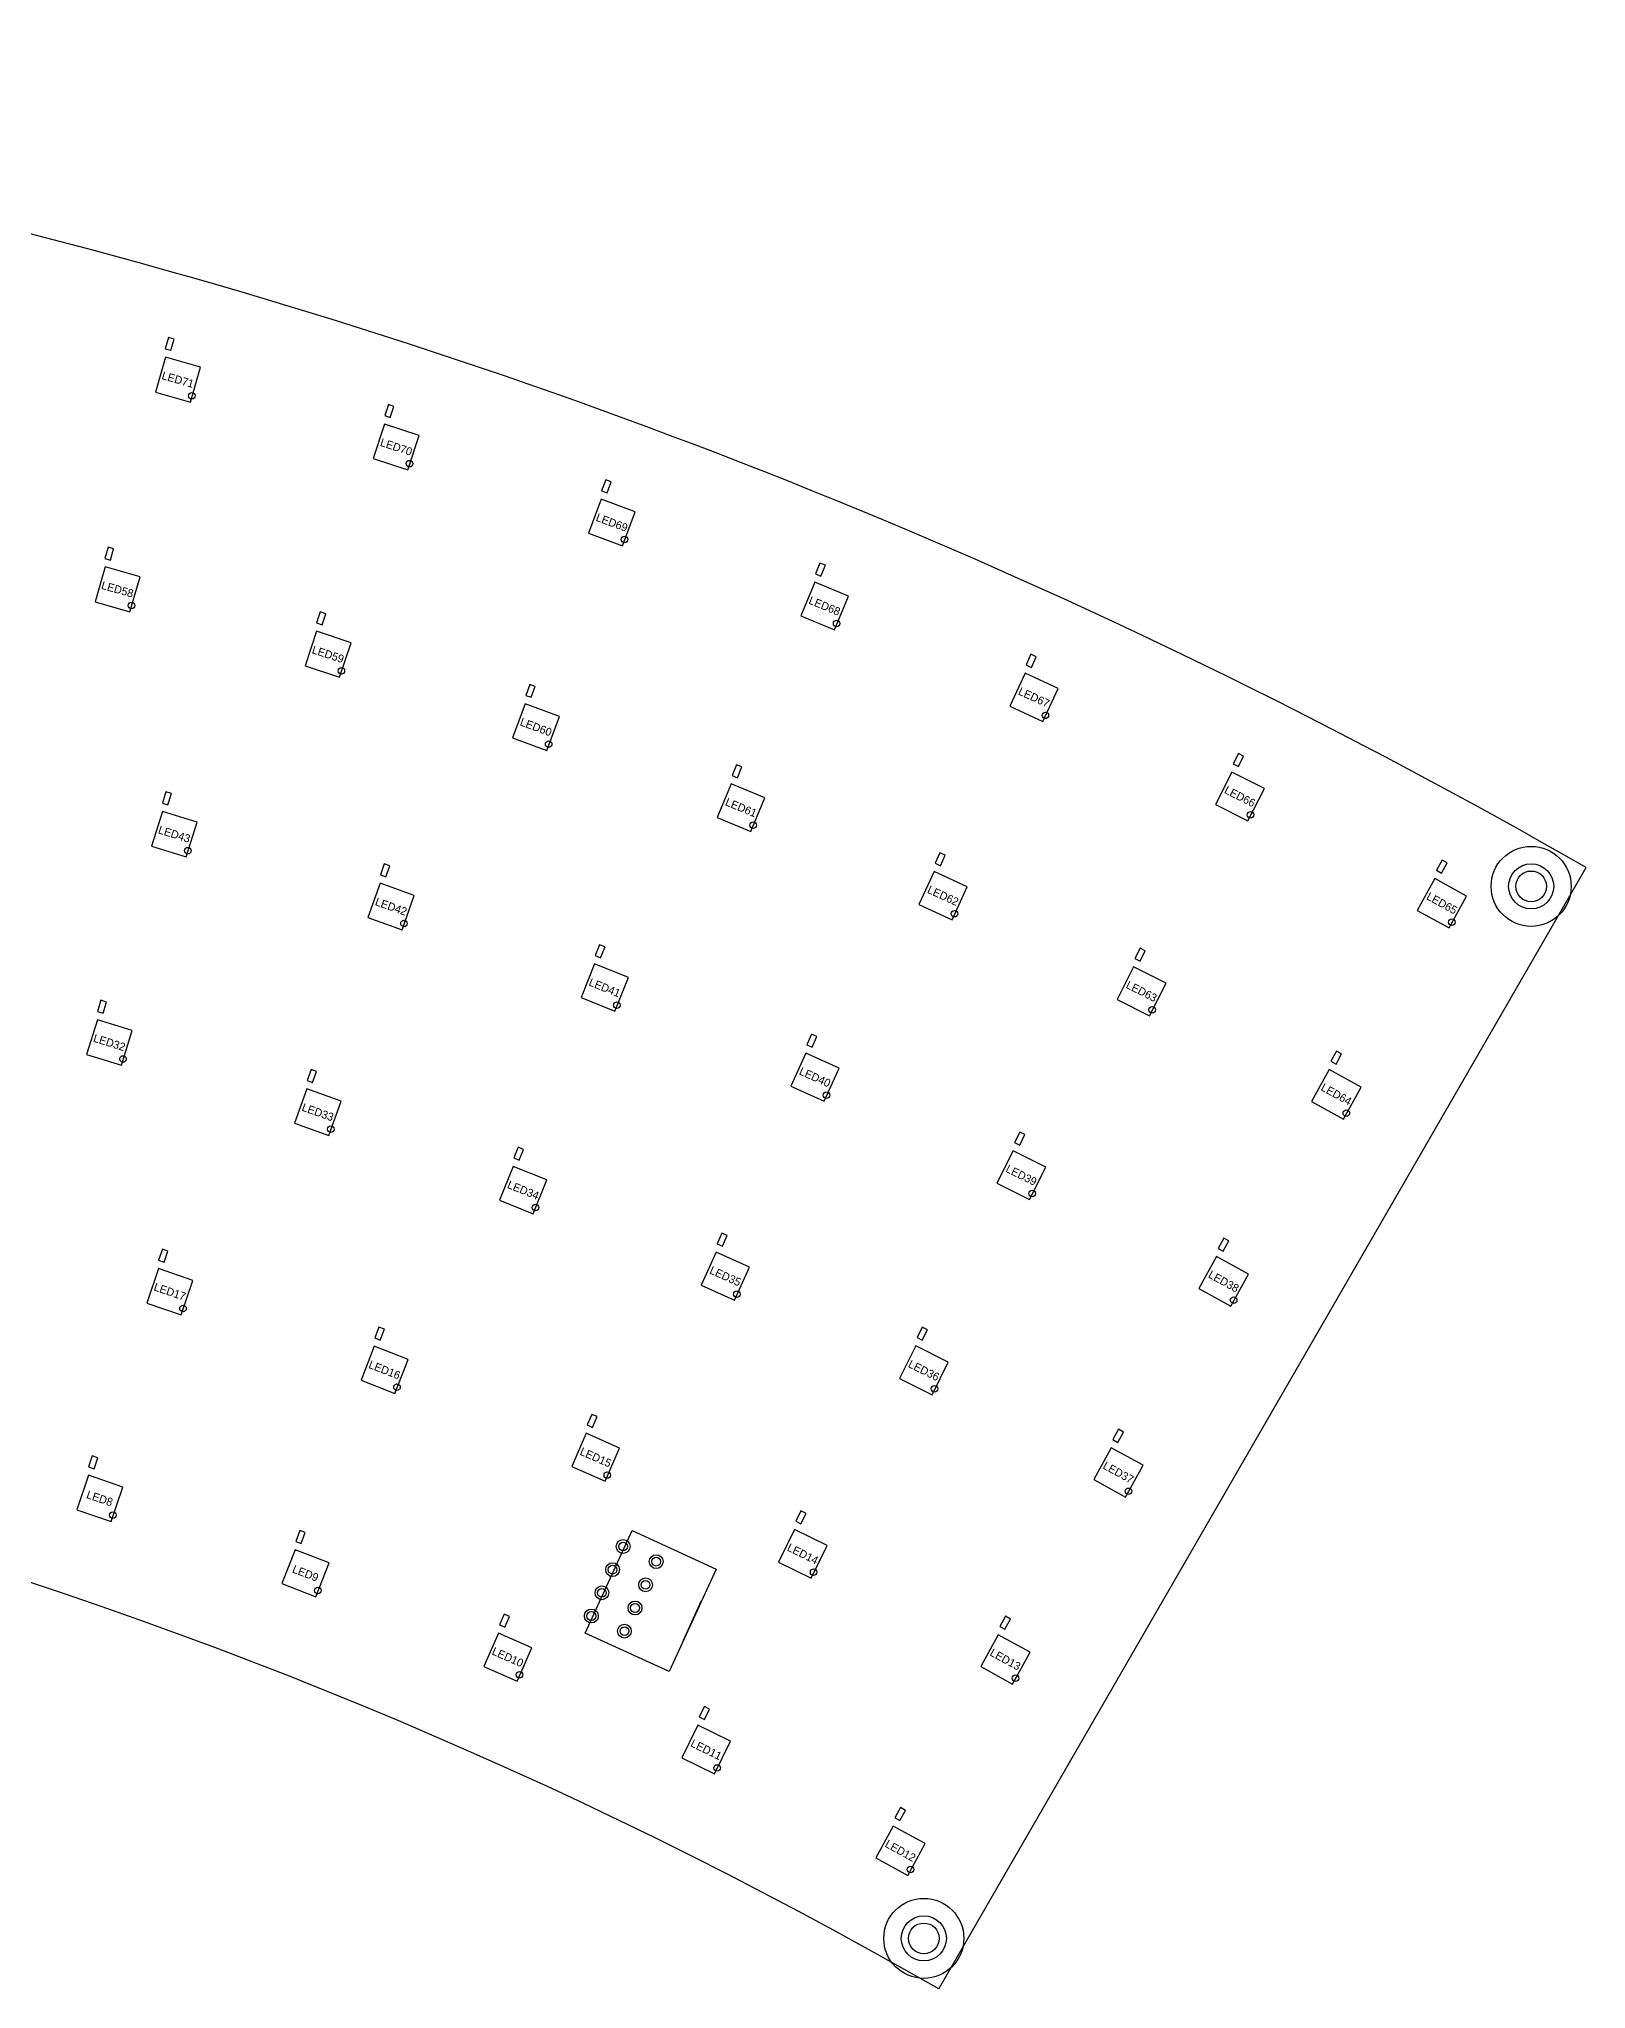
# Model space of a CAD drawing. Header units: millimetres. Extents: x -14 to 411, y -19 to 249.
# Drawn here: x 198.4 to 411.1, y -19 to 249.1 of the extents above; entities that cross this region are included whole.
import ezdxf
from ezdxf.enums import TextEntityAlignment as Align

# ---------------------------------------------------------------- set-up
doc = ezdxf.new("R2010")
doc.units = ezdxf.units.MM
for name, color, linetype in [('CAP', 30, 'Continuous'), ('LED', 7, 'Continuous'), ('LED-REF', 8, 'Continuous'), ('MOUNT', 1, 'Continuous'), ('OUTLINE', 2, 'Continuous'), ('WAGO', 3, 'Continuous')]:
    doc.layers.add(name, color=color, linetype=linetype)

msp = doc.modelspace()

# ---------------------------------------------------------------- linework, layer by layer
at = {"layer": 'CAP'}
for points in [[(216.52, 206.26), (216.96, 207.79), (216.19, 208.01), (215.75, 206.48), (216.52, 206.26)], [(246.69, 197.03), (247.19, 198.55), (246.43, 198.8), (245.93, 197.28), (246.69, 197.03)], [(276.49, 186.68), (277.05, 188.18), (276.3, 188.46), (275.74, 186.96), (276.49, 186.68)], [(208.21, 177.43), (208.65, 178.97), (207.89, 179.19), (207.44, 177.65), (208.21, 177.43)], [(305.89, 175.23), (306.5, 176.71), (305.76, 177.01), (305.15, 175.53), (305.89, 175.23)], [(237.31, 168.53), (237.81, 170.05), (237.05, 170.3), (236.55, 168.78), (237.31, 168.53)], [(334.83, 162.68), (335.5, 164.14), (334.77, 164.47), (334.11, 163.02), (334.83, 162.68)], [(266.05, 158.56), (266.61, 160.06), (265.86, 160.33), (265.3, 158.83), (266.05, 158.56)], [(363.29, 149.06), (364.01, 150.49), (363.3, 150.85), (362.58, 149.42), (363.29, 149.06)], [(294.41, 147.51), (295.02, 148.99), (294.28, 149.3), (293.67, 147.82), (294.41, 147.51)], [(216.11, 143.79), (216.59, 145.32), (215.83, 145.55), (215.35, 144.03), (216.11, 143.79)], [(322.32, 135.41), (322.99, 136.87), (322.26, 137.2), (321.6, 135.75), (322.32, 135.41)], [(246.07, 133.87), (246.61, 135.38), (245.86, 135.65), (245.32, 134.14), (246.07, 133.87)], [(391.22, 134.39), (391.99, 135.79), (391.29, 136.18), (390.52, 134.78), (391.22, 134.39)], [(275.61, 122.76), (276.21, 124.24), (275.47, 124.54), (274.87, 123.06), (275.61, 122.76)], [(349.77, 122.28), (350.49, 123.71), (349.78, 124.07), (349.06, 122.64), (349.77, 122.28)], [(207.19, 115.15), (207.66, 116.67), (206.9, 116.91), (206.43, 115.38), (207.19, 115.15)], [(304.68, 110.46), (305.33, 111.92), (304.6, 112.25), (303.95, 110.79), (304.68, 110.46)], [(376.71, 108.13), (377.48, 109.53), (376.78, 109.92), (376.01, 108.52), (376.71, 108.13)], [(236, 105.61), (236.54, 107.12), (235.79, 107.39), (235.25, 105.88), (236, 105.61)], [(264.41, 94.93), (265.01, 96.41), (264.27, 96.71), (263.67, 95.23), (264.41, 94.93)], [(333.22, 97.01), (333.94, 98.44), (333.22, 98.8), (332.51, 97.37), (333.22, 97.01)], [(292.37, 83.11), (293.02, 84.57), (292.29, 84.89), (291.64, 83.44), (292.37, 83.11)], [(361.21, 82.42), (361.98, 83.82), (361.28, 84.2), (360.51, 82.8), (361.21, 82.42)], [(215.6, 80.92), (216.11, 82.43), (215.36, 82.69), (214.84, 81.17), (215.6, 80.92)], [(245.3, 70.2), (245.88, 71.69), (245.13, 71.98), (244.55, 70.49), (245.3, 70.2)], [(319.82, 70.17), (320.54, 71.6), (319.82, 71.96), (319.11, 70.53), (319.82, 70.17)], [(274.5, 58.2), (275.14, 59.67), (274.41, 59.99), (273.77, 58.53), (274.5, 58.2)], [(346.73, 56.14), (347.51, 57.54), (346.8, 57.93), (346.03, 56.53), (346.73, 56.14)], [(205.96, 52.51), (206.47, 54.02), (205.71, 54.28), (205.2, 52.77), (205.96, 52.51)], [(303.15, 44.94), (303.86, 46.38), (303.14, 46.73), (302.43, 45.3), (303.15, 44.94)], [(234.42, 42.24), (235, 43.73), (234.26, 44.02), (233.68, 42.53), (234.42, 42.24)], [(262.42, 30.74), (263.06, 32.21), (262.33, 32.53), (261.68, 31.07), (262.42, 30.74)], [(331.19, 30.44), (331.96, 31.85), (331.26, 32.23), (330.49, 30.83), (331.19, 30.44)], [(289.88, 18.04), (290.59, 19.47), (289.87, 19.82), (289.16, 18.39), (289.88, 18.04)], [(316.76, 4.14), (317.53, 5.54), (316.83, 5.93), (316.06, 4.53), (316.76, 4.14)]]:
    msp.add_lwpolyline(points, dxfattribs=at)
at = {"layer": 'LED'}
for points in [[(214.4, 200.52), (219.2, 199.13), (220.58, 203.94), (215.78, 205.32), (214.4, 200.52)], [(244.35, 191.38), (249.1, 189.81), (250.66, 194.56), (245.91, 196.13), (244.35, 191.38)], [(273.95, 181.12), (278.63, 179.38), (280.37, 184.07), (275.69, 185.81), (273.95, 181.12)], [(206.09, 171.69), (210.89, 170.31), (212.28, 175.11), (207.47, 176.5), (206.09, 171.69)], [(303.14, 169.76), (307.75, 167.85), (309.67, 172.47), (305.05, 174.38), (303.14, 169.76)], [(234.97, 162.88), (239.72, 161.32), (241.29, 166.07), (236.54, 167.63), (234.97, 162.88)], [(331.88, 157.33), (336.42, 155.24), (338.51, 159.79), (333.96, 161.87), (331.88, 157.33)], [(263.51, 152.99), (268.2, 151.25), (269.94, 155.94), (265.25, 157.68), (263.51, 152.99)], [(360.14, 143.82), (364.6, 141.57), (366.86, 146.03), (362.39, 148.28), (360.14, 143.82)], [(291.65, 142.05), (296.27, 140.13), (298.19, 144.75), (293.57, 146.67), (291.65, 142.05)], [(213.87, 138.1), (218.64, 136.61), (220.13, 141.38), (215.36, 142.87), (213.87, 138.1)], [(319.37, 130.06), (323.92, 127.97), (326, 132.52), (321.46, 134.6), (319.37, 130.06)], [(243.6, 128.28), (248.31, 126.6), (249.99, 131.31), (245.28, 132.99), (243.6, 128.28)], [(387.87, 129.27), (392.25, 126.85), (394.67, 131.22), (390.29, 133.64), (387.87, 129.27)], [(272.92, 117.27), (277.56, 115.4), (279.42, 120.04), (274.78, 121.91), (272.92, 117.27)], [(346.62, 117.04), (351.08, 114.79), (353.34, 119.25), (348.87, 121.5), (346.62, 117.04)], [(204.94, 109.46), (209.72, 107.97), (211.21, 112.74), (206.43, 114.23), (204.94, 109.46)], [(301.76, 105.09), (306.32, 103.03), (308.38, 107.59), (303.82, 109.65), (301.76, 105.09)], [(373.36, 103.01), (377.74, 100.59), (380.16, 104.97), (375.78, 107.39), (373.36, 103.01)], [(233.53, 100.02), (238.24, 98.34), (239.92, 103.05), (235.21, 104.73), (233.53, 100.02)], [(261.72, 89.44), (266.35, 87.57), (268.22, 92.21), (263.58, 94.08), (261.72, 89.44)], [(330.1, 91.75), (334.57, 89.52), (336.8, 93.99), (332.33, 96.23), (330.1, 91.75)], [(289.45, 77.73), (294.01, 75.68), (296.06, 80.24), (291.5, 82.29), (289.45, 77.73)], [(357.87, 77.29), (362.25, 74.88), (364.66, 79.26), (360.28, 81.67), (357.87, 77.29)], [(213.21, 75.28), (217.95, 73.68), (219.56, 78.41), (214.82, 80.02), (213.21, 75.28)], [(242.67, 64.68), (247.33, 62.87), (249.14, 67.53), (244.48, 69.34), (242.67, 64.68)], [(316.69, 64.91), (321.17, 62.68), (323.4, 67.15), (318.93, 69.39), (316.69, 64.91)], [(271.63, 52.8), (276.21, 50.79), (278.22, 55.36), (273.64, 57.38), (271.63, 52.8)], [(343.4, 51.01), (347.78, 48.6), (350.19, 52.98), (345.81, 55.39), (343.4, 51.01)], [(203.57, 46.88), (208.3, 45.27), (209.91, 50), (205.18, 51.61), (203.57, 46.88)], [(300.05, 39.67), (304.53, 37.46), (306.74, 41.94), (302.26, 44.15), (300.05, 39.67)], [(231.79, 36.72), (236.45, 34.91), (238.27, 39.57), (233.61, 41.38), (231.79, 36.72)], [(259.55, 25.34), (264.12, 23.33), (266.14, 27.9), (261.56, 29.92), (259.55, 25.34)], [(327.87, 25.31), (332.25, 22.91), (334.65, 27.29), (330.27, 29.7), (327.87, 25.31)], [(286.78, 12.76), (291.26, 10.55), (293.47, 15.04), (288.99, 17.25), (286.78, 12.76)], [(313.44, -0.99), (317.82, -3.39), (320.22, 0.99), (315.84, 3.39), (313.44, -0.99)]]:
    msp.add_lwpolyline(points, dxfattribs=at)
for centre in [(219.4, 200.01), (249.34, 190.68), (278.9, 180.24), (211.1, 171.19), (308.05, 168.7), (239.96, 162.19), (336.75, 156.08), (268.46, 152.12), (364.96, 142.39), (296.57, 140.99), (218.86, 137.48), (324.25, 128.81), (248.57, 127.46), (392.64, 127.66), (277.85, 116.25), (351.44, 115.61), (209.94, 108.84), (306.65, 103.88), (238.5, 99.2), (378.13, 101.4), (266.64, 88.42), (334.93, 90.35), (294.33, 76.52), (362.64, 75.69), (218.19, 74.55), (247.61, 63.73), (321.52, 63.51), (276.52, 51.63), (348.17, 49.41), (208.55, 46.14), (304.89, 38.29), (236.73, 35.76), (264.44, 24.17), (332.64, 23.72), (291.62, 11.38), (318.21, -2.58)]:
    msp.add_circle(centre, 0.45, dxfattribs=at)
at = {"layer": 'MOUNT'}
for centre, radius in [((403.54, 132.57), 5.5), ((403.54, 132.57), 3.1), ((403.54, 132.57), 2.11), ((320.04, -12.05), 5.5), ((320.04, -12.05), 3.1), ((320.04, -12.05), 2.11)]:
    msp.add_circle(centre, radius, dxfattribs=at)
at = {"layer": 'OUTLINE'}
msp.add_line((411.08, 135.14), (322.08, -19.01), dxfattribs=at)
for radius, start, end in [(854, 60.0671, 89.9329), (676, 60.0848, 89.9152)]:
    msp.add_arc((-15.05, -604.94), radius, start, end, dxfattribs=at)
at = {"layer": 'WAGO'}
msp.add_line((286.99, 28.94), (289.49, 34.4), dxfattribs=at)
msp.add_lwpolyline([(273.47, 29.92), (279.93, 44.01), (291.47, 38.72), (285.01, 24.63), (273.47, 29.92)], dxfattribs=at)
for centre, radius in [((278.7, 41.82), 0.95), ((278.7, 41.82), 0.6), ((283.25, 39.74), 0.95), ((283.25, 39.74), 0.6), ((277.25, 38.64), 0.95), ((277.25, 38.64), 0.6), ((275.79, 35.46), 0.95), ((275.79, 35.46), 0.6), ((281.79, 36.55), 0.95), ((281.79, 36.55), 0.6), ((274.33, 32.27), 0.95), ((274.33, 32.27), 0.6), ((280.33, 33.37), 0.95), ((280.33, 33.37), 0.6), ((278.87, 30.19), 0.95), ((278.87, 30.19), 0.6)]:
    msp.add_circle(centre, radius, dxfattribs=at)

# ---------------------------------------------------------------- texts
at = {"layer": 'LED-REF'}
for s, rotation, p in [('LED71', 343.929, (217.49, 202.23)), ('LED70', 341.786, (247.51, 192.97)), ('LED69', 339.643, (277.16, 182.59)), ('LED58', 343.929, (209.18, 173.4)), ('LED68', 337.5, (306.4, 171.12)), ('LED59', 341.786, (238.13, 164.47)), ('LED67', 335.357, (335.19, 158.56)), ('LED60', 339.643, (266.72, 154.47)), ('LED66', 333.214, (363.5, 144.93)), ('LED61', 337.5, (294.92, 143.4)), ('LED43', 342.692, (217, 139.74)), ('LED62', 335.357, (322.69, 131.29)), ('LED65', 331.071, (391.27, 130.25)), ('LED42', 340.385, (246.8, 129.79)), ('LED41', 338.077, (276.17, 118.65)), ('LED63', 333.214, (349.98, 118.14)), ('LED32', 342.692, (208.07, 111.1)), ('LED40', 335.769, (305.07, 106.34)), ('LED64', 331.071, (376.76, 103.99)), ('LED33', 340.385, (236.73, 101.53)), ('LED39', 333.462, (333.45, 92.87)), ('LED34', 338.077, (264.97, 90.82)), ('LED17', 341.25, (216.38, 76.85)), ('LED35', 335.769, (292.76, 78.98)), ('LED38', 331.154, (361.27, 78.27)), ('LED16', 338.75, (245.9, 66.1)), ('LED36', 333.462, (320.05, 66.03)), ('LED15', 336.25, (274.93, 54.08)), ('LED37', 331.154, (346.79, 52)), ('LED8', 341.25, (206.74, 48.44)), ('LED14', 333.75, (303.4, 40.81)), ('LED9', 338.75, (235.03, 38.14)), ('LED10', 336.25, (262.84, 26.62)), ('LED13', 331.25, (331.26, 26.3)), ('LED11', 333.75, (290.13, 13.9)), ('LED12', 331.25, (316.83, 0))]:
    msp.add_text(s, height=1.1, rotation=rotation, dxfattribs=at).set_placement(p, align=Align.MIDDLE_CENTER)

doc.saveas('drawing.dxf')
